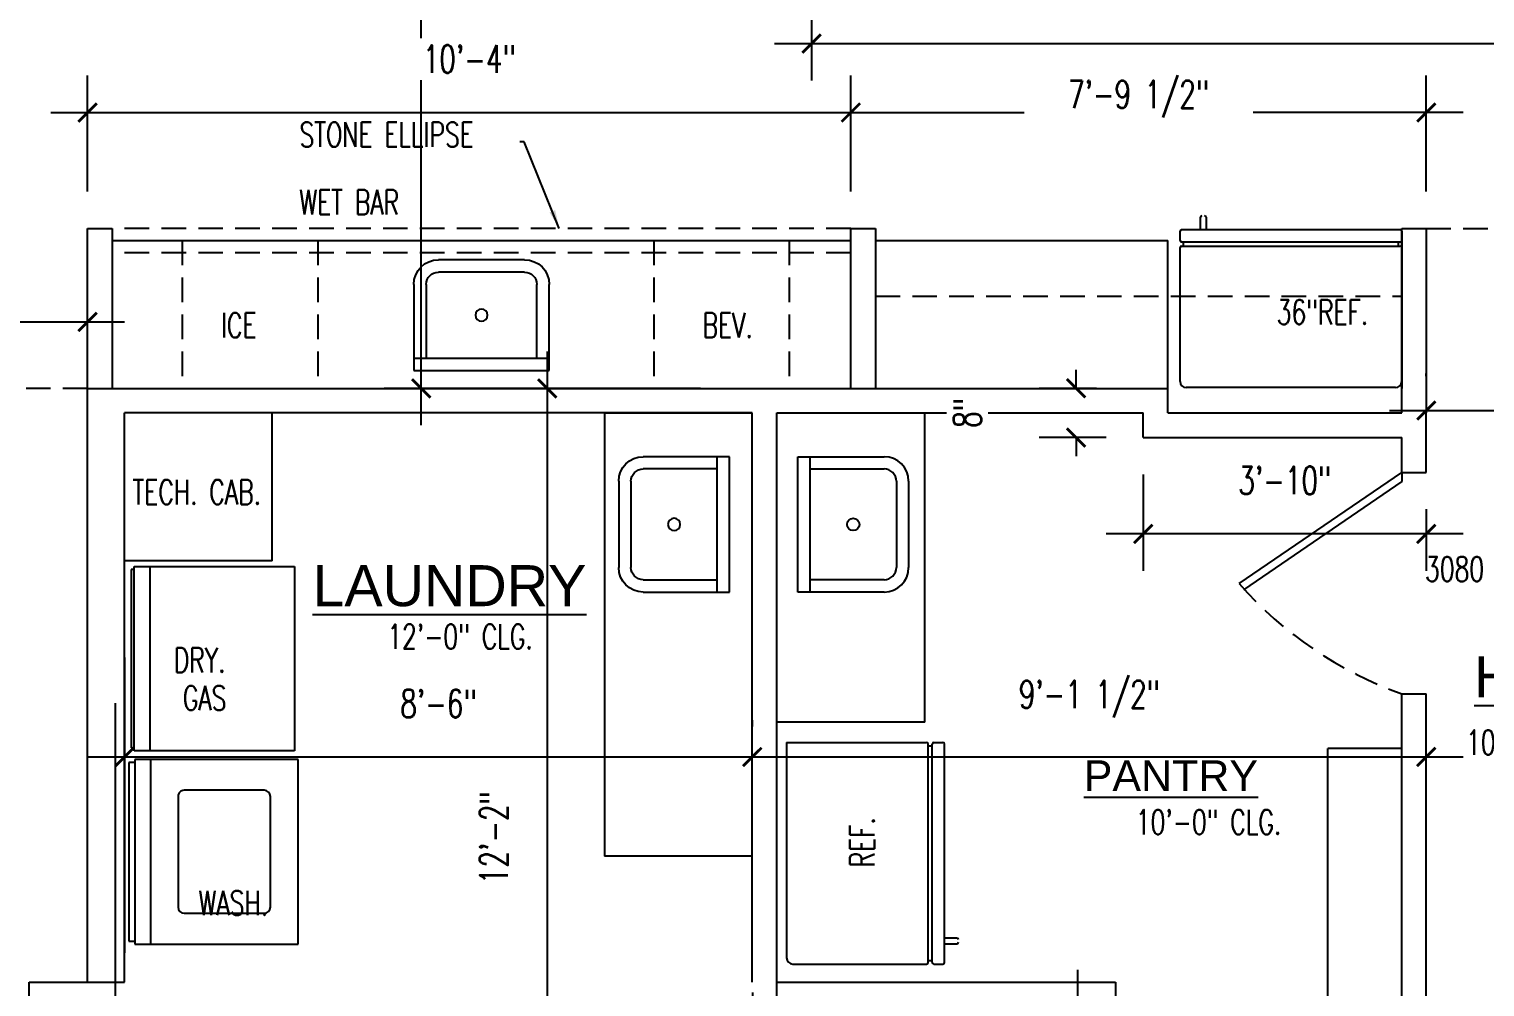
# Model space of a CAD drawing. Header units: inches. Extents: x -25328 to 8149, y -5530 to 4336.
# Drawn here: x -4223.4 to -3986.9, y 2030.6 to 2186.2 of the extents above; entities that cross this region are included whole.
import ezdxf

# ---------------------------------------------------------------- set-up
doc = ezdxf.new("R2010")
doc.units = ezdxf.units.IN
doc.header["$LTSCALE"] = 16
doc.header["$MEASUREMENT"] = 0
doc.linetypes.add('HIDDEN', pattern=[0.375, 0.25, -0.125])
doc.layers.get('0').update_dxf_attribs({"linetype": 'CONTINUOUS'})
doc.layers.get('DEFPOINTS').update_dxf_attribs({"linetype": 'CONTINUOUS'})
for name, color, linetype in [('B1_1', 6, 'CONTINUOUS'), ('CEILING', 8, 'CONTINUOUS'), ('COUNTER', 2, 'CONTINUOUS'), ('DIM', 5, 'CONTINUOUS'), ('DOORS', 1, 'CONTINUOUS'), ('FIXTURES', 2, 'CONTINUOUS'), ('SHELVES', 2, 'CONTINUOUS'), ('TEXT', 11, 'CONTINUOUS'), ('TEXT ROOM', 3, 'CONTINUOUS'), ('WALLS EXT', 6, 'CONTINUOUS'), ('WALLS INT', 6, 'CONTINUOUS')]:
    doc.layers.add(name, color=color, linetype=linetype)
doc.styles.add('PAYTAS RM', font='romans.shx', dxfattribs={"width": 0.7, "height": 4.5})
doc.styles.add('PAYTS NOTES', font='romans.shx', dxfattribs={"width": 0.7, "height": 4.5})
doc.styles.add('TEST', font='swissk.ttf', dxfattribs={"height": 4})
doc.dimstyles.new('DIM- PAYTAS', dxfattribs={"dimscale": 48, "dimtxt": 0.1, "dimasz": 0.0625, "dimexe": 0.125, "dimexo": 0.125, "dimgap": 0.125, "dimtad": 1, "dimdec": 1, "dimzin": 3, "dimdsep": 46, "dimlunit": 4, "dimtxsty": 'PAYTAS RM', "dimblk": 'ARCHTICK', "dimcen": 0.09, "dimdle": 0.125, "dimclrd": 5, "dimclre": 5, "dimclrt": 11, "dimadec": 0, "dimazin": 0, "dimtfac": 1, "dimtdec": 1, "dimtofl": 0, "dimtmove": 2, "dimatfit": 3, "dimfxl": 0, "dimfrac": 2, "dimtolj": 1, "dimtzin": 3, "dimarcsym": 0})

# ---------------------------------------------------------------- blocks, each defined once
blk = doc.blocks.new('A03213', base_point=(497, 579))
for p, q in [((497, 568), (497, 590)), ((497, 590), (511, 590)), ((499, 568), (499, 590)), ((499, 588), (511, 588)), ((513, 586), (513, 572)), ((515, 586), (515, 572)), ((511, 568), (497, 568)), ((511, 570), (499, 570))]:
    blk.add_line(p, q)
blk.add_circle((506, 579), 1)
for centre, radius, start, end in [((511, 586), 4, 0, 90), ((511, 586), 2, 0, 90), ((511, 572), 4, 270, 0), ((511, 572), 2, 270, 0)]:
    blk.add_arc(centre, radius, start, end)
blk = doc.blocks.new('062')
at = {"color": 7, "rotation": 270}
blk.add_blockref('A03213', (0, 0), dxfattribs=at)
blk = doc.blocks.new('_ArchTick')
at = {"color": 0, "linetype": 'ByBlock', "const_width": 0.15}
blk.add_lwpolyline([(-0.5, -0.5), (0.5, 0.5)], dxfattribs=at)
blk = doc.blocks.new('*D346')
at = {"layer": 'DEFPOINTS', "color": 0, "transparency": 16777216}
for p in [(-4213.89, 2138.61), (-4306.89, 2134.37), (-4213.89, 2127.81)]:
    blk.add_point(p, dxfattribs=at)
at = {"layer": 'WALLS INT', "color": 5, "lineweight": -2, "transparency": 16777216}
for p, q in [((-4306.89, 2140.37), (-4306.89, 2144.61)), ((-4213.89, 2133.81), (-4213.89, 2144.61)), ((-4312.89, 2138.61), (-4207.89, 2138.61))]:
    blk.add_line(p, q, dxfattribs=at)
at = {"layer": 'WALLS INT', "color": 5, "lineweight": -2, "transparency": 16777216, "xscale": 3, "yscale": 3, "zscale": 3, "rotation": 180}
blk.add_blockref('_ArchTick', (-4306.89, 2138.61), dxfattribs=at)
at = {"layer": 'WALLS INT', "color": 5, "lineweight": -2, "transparency": 16777216, "xscale": 3, "yscale": 3, "zscale": 3}
blk.add_blockref('_ArchTick', (-4213.89, 2138.61), dxfattribs=at)
at = {"layer": 'WALLS INT', "color": 11, "transparency": 16777216, "insert": (-4260.39, 2147.29), "char_height": 4.5, "attachment_point": 5, "style": 'PAYTAS RM', "bg_fill": 3, "box_fill_scale": 1.25, "bg_fill_color": 256, "bg_fill_true_color": 13158600, "bg_fill_transparency": 0}
blk.add_mtext('\\A1;7\'-9"', dxfattribs=at)
blk = doc.blocks.new('*D352')
at = {"layer": 'DEFPOINTS', "color": 0, "transparency": 16777216}
for p in [(-3956.39, 2222.09), (-4096.27, 2219.24), (-3956.39, 2183.84)]:
    blk.add_point(p, dxfattribs=at)
at = {"layer": 'WALLS INT', "color": 5, "lineweight": -2, "transparency": 16777216}
for p, q in [((-3956.39, 2216.09), (-3956.39, 2177.84)), ((-4096.27, 2213.24), (-4096.27, 2177.84)), ((-4102.27, 2183.84), (-3950.39, 2183.84))]:
    blk.add_line(p, q, dxfattribs=at)
at = {"layer": 'WALLS INT', "color": 5, "lineweight": -2, "transparency": 16777216, "xscale": 3, "yscale": 3, "zscale": 3, "rotation": 180}
blk.add_blockref('_ArchTick', (-4096.27, 2183.84), dxfattribs=at)
at = {"layer": 'WALLS INT', "color": 5, "lineweight": -2, "transparency": 16777216, "xscale": 3, "yscale": 3, "zscale": 3}
blk.add_blockref('_ArchTick', (-3956.39, 2183.84), dxfattribs=at)
at = {"layer": 'WALLS INT', "color": 11, "transparency": 16777216, "insert": (-4026.33, 2192.51), "char_height": 4.5, "attachment_point": 5, "style": 'PAYTAS RM', "bg_fill": 3, "box_fill_scale": 1.25, "bg_fill_color": 256, "bg_fill_true_color": 13158600, "bg_fill_transparency": 0}
blk.add_mtext('\\A1;11\'-8"', dxfattribs=at)
blk = doc.blocks.new('*D353')
at = {"layer": 'DEFPOINTS', "color": 0, "transparency": 16777216}
for p in [(-4159.69, 2401.81), (-4141.39, 2401.81), (-4108.32, 2127.81)]:
    blk.add_point(p, dxfattribs=at)
at = {"layer": 'WALLS INT', "color": 5, "lineweight": -2, "transparency": 16777216}
for p, q in [((-4159.69, 2121.81), (-4159.69, 2407.81)), ((-4147.39, 2401.81), (-4165.69, 2401.81)), ((-4114.32, 2127.81), (-4165.69, 2127.81))]:
    blk.add_line(p, q, dxfattribs=at)
at = {"layer": 'WALLS INT', "color": 5, "lineweight": -2, "transparency": 16777216, "xscale": 3, "yscale": 3, "zscale": 3}
for p, rotation in [((-4159.69, 2401.81), 90), ((-4159.69, 2127.81), 270)]:
    blk.add_blockref('_ArchTick', p, dxfattribs=dict(at, rotation=rotation))
at = {"layer": 'WALLS INT', "color": 11, "transparency": 16777216, "insert": (-4168.37, 2264.81), "char_height": 4.5, "attachment_point": 5, "rotation": 90, "style": 'PAYTAS RM', "bg_fill": 3, "box_fill_scale": 1.25, "bg_fill_color": 256, "bg_fill_true_color": 13158600, "bg_fill_transparency": 0}
blk.add_mtext('\\A1;22\'-10"', dxfattribs=at)
blk = doc.blocks.new('*D354')
at = {"layer": 'DEFPOINTS', "color": 0, "transparency": 16777216}
for p in [(-3956.39, 2124.21), (-3996.39, 2123.81), (-3956.39, 2123.81)]:
    blk.add_point(p, dxfattribs=at)
at = {"layer": 'WALLS INT', "color": 5, "lineweight": -2, "transparency": 16777216}
for p, q in [((-3996.39, 2129.81), (-3996.39, 2130.21)), ((-3956.39, 2129.81), (-3956.39, 2130.21)), ((-4002.39, 2124.21), (-3950.39, 2124.21))]:
    blk.add_line(p, q, dxfattribs=at)
at = {"layer": 'WALLS INT', "color": 5, "lineweight": -2, "transparency": 16777216, "xscale": 3, "yscale": 3, "zscale": 3, "rotation": 180}
blk.add_blockref('_ArchTick', (-3996.39, 2124.21), dxfattribs=at)
at = {"layer": 'WALLS INT', "color": 5, "lineweight": -2, "transparency": 16777216, "xscale": 3, "yscale": 3, "zscale": 3}
blk.add_blockref('_ArchTick', (-3956.39, 2124.21), dxfattribs=at)
at = {"layer": 'WALLS INT', "color": 11, "transparency": 16777216, "insert": (-3976.39, 2132.89), "char_height": 4.5, "attachment_point": 5, "style": 'PAYTAS RM', "bg_fill": 3, "box_fill_scale": 1.25, "bg_fill_color": 256, "bg_fill_true_color": 13158600, "bg_fill_transparency": 0}
blk.add_mtext('\\A1;3\'-4"', dxfattribs=at)
blk = doc.blocks.new('*D355')
at = {"layer": 'DEFPOINTS', "color": 0, "transparency": 16777216}
for p in [(-4105.89, 2035.67), (-4207.89, 2032.96), (-4105.89, 2016.81)]:
    blk.add_point(p, dxfattribs=at)
at = {"layer": 'WALLS INT', "color": 5, "lineweight": -2, "transparency": 16777216}
for p, q in [((-4105.89, 2029.67), (-4105.89, 2010.81)), ((-4207.89, 2026.96), (-4207.89, 2010.81)), ((-4213.89, 2016.81), (-4099.89, 2016.81))]:
    blk.add_line(p, q, dxfattribs=at)
at = {"layer": 'WALLS INT', "color": 5, "lineweight": -2, "transparency": 16777216, "xscale": 3, "yscale": 3, "zscale": 3, "rotation": 180}
blk.add_blockref('_ArchTick', (-4207.89, 2016.81), dxfattribs=at)
at = {"layer": 'WALLS INT', "color": 5, "lineweight": -2, "transparency": 16777216, "xscale": 3, "yscale": 3, "zscale": 3}
blk.add_blockref('_ArchTick', (-4105.89, 2016.81), dxfattribs=at)
at = {"layer": 'WALLS INT', "color": 11, "transparency": 16777216, "insert": (-4156.89, 2025.49), "char_height": 4.5, "attachment_point": 5, "style": 'PAYTAS RM', "bg_fill": 3, "box_fill_scale": 1.25, "bg_fill_color": 256, "bg_fill_true_color": 13158600, "bg_fill_transparency": 0}
blk.add_mtext('\\A1;8\'-6"', dxfattribs=at)
blk = doc.blocks.new('*D1097')
at = {"layer": 'DEFPOINTS', "color": 0, "transparency": 16777216}
for p in [(-4138.43, 2127.81), (-4139.21, 1981.81), (-4136.22, 1981.81)]:
    blk.add_point(p, dxfattribs=at)
at = {"layer": 'DIM', "color": 5, "lineweight": -2, "transparency": 16777216}
for p, q in [((-4139.21, 2133.81), (-4139.21, 1975.81)), ((-4144.43, 2127.81), (-4145.21, 2127.81)), ((-4142.22, 1981.81), (-4145.21, 1981.81))]:
    blk.add_line(p, q, dxfattribs=at)
at = {"layer": 'DIM', "color": 5, "lineweight": -2, "transparency": 16777216, "xscale": 3, "yscale": 3, "zscale": 3}
for p, rotation in [((-4139.21, 2127.81), 90), ((-4139.21, 1981.81), 270)]:
    blk.add_blockref('_ArchTick', p, dxfattribs=dict(at, rotation=rotation))
at = {"layer": 'DIM', "color": 11, "transparency": 16777216, "insert": (-4147.89, 2054.81), "char_height": 4.5, "attachment_point": 5, "rotation": 90, "style": 'PAYTAS RM', "bg_fill": 3, "box_fill_scale": 1.25, "bg_fill_color": 256, "bg_fill_true_color": 13158600, "bg_fill_transparency": 0}
blk.add_mtext('\\A1;12\'-2"', dxfattribs=at)
blk = doc.blocks.new('*D1098')
at = {"layer": 'DEFPOINTS', "color": 0, "transparency": 16777216}
for p in [(-4105.89, 2067.92), (-4207.89, 2066.84), (-4105.89, 2066.84)]:
    blk.add_point(p, dxfattribs=at)
at = {"layer": 'DIM', "color": 5, "lineweight": -2, "transparency": 16777216}
for p, q in [((-4207.89, 2072.84), (-4207.89, 2073.92)), ((-4105.89, 2072.84), (-4105.89, 2073.92)), ((-4213.89, 2067.92), (-4099.89, 2067.92))]:
    blk.add_line(p, q, dxfattribs=at)
at = {"layer": 'DIM', "color": 5, "lineweight": -2, "transparency": 16777216, "xscale": 3, "yscale": 3, "zscale": 3, "rotation": 180}
blk.add_blockref('_ArchTick', (-4207.89, 2067.92), dxfattribs=at)
at = {"layer": 'DIM', "color": 5, "lineweight": -2, "transparency": 16777216, "xscale": 3, "yscale": 3, "zscale": 3}
blk.add_blockref('_ArchTick', (-4105.89, 2067.92), dxfattribs=at)
at = {"layer": 'DIM', "color": 11, "transparency": 16777216, "insert": (-4156.89, 2076.6), "char_height": 4.5, "attachment_point": 5, "style": 'PAYTAS RM', "bg_fill": 3, "box_fill_scale": 1.25, "bg_fill_color": 256, "bg_fill_true_color": 13158600, "bg_fill_transparency": 0}
blk.add_mtext('\\A1;8\'-6"', dxfattribs=at)
blk = doc.blocks.new('*D1099')
at = {"layer": 'DEFPOINTS', "color": 0, "transparency": 16777216}
for p in [(-3996.39, 2067.92), (-4105.89, 2066.84), (-3996.39, 2063.13)]:
    blk.add_point(p, dxfattribs=at)
at = {"layer": 'DIM', "color": 5, "lineweight": -2, "transparency": 16777216}
for p, q in [((-4105.89, 2072.84), (-4105.89, 2073.92)), ((-3996.39, 2069.13), (-3996.39, 2073.92)), ((-4111.89, 2067.92), (-3990.39, 2067.92))]:
    blk.add_line(p, q, dxfattribs=at)
at = {"layer": 'DIM', "color": 5, "lineweight": -2, "transparency": 16777216, "xscale": 3, "yscale": 3, "zscale": 3, "rotation": 180}
blk.add_blockref('_ArchTick', (-4105.89, 2067.92), dxfattribs=at)
at = {"layer": 'DIM', "color": 5, "lineweight": -2, "transparency": 16777216, "xscale": 3, "yscale": 3, "zscale": 3}
blk.add_blockref('_ArchTick', (-3996.39, 2067.92), dxfattribs=at)
at = {"layer": 'DIM', "color": 11, "transparency": 16777216, "insert": (-4051.14, 2077.35), "char_height": 4.5, "attachment_point": 5, "style": 'PAYTAS RM', "bg_fill": 3, "box_fill_scale": 1.25, "bg_fill_color": 256, "bg_fill_true_color": 13158600, "bg_fill_transparency": 0}
blk.add_mtext('\\A1;9\'-1 1/2"', dxfattribs=at)
blk = doc.blocks.new('*D1136')
at = {"layer": 'DEFPOINTS', "color": 0, "transparency": 16777216}
for p in [(-4056.8, 2027.31), (-4053.02, 2027.31), (-4050.89, 1979.31)]:
    blk.add_point(p, dxfattribs=at)
at = {"layer": 'DIM', "color": 5, "lineweight": -2, "transparency": 16777216}
for p, q in [((-4053.02, 1973.31), (-4053.02, 2033.31)), ((-4050.8, 2027.31), (-4047.02, 2027.31)), ((-4056.89, 1979.31), (-4059.02, 1979.31))]:
    blk.add_line(p, q, dxfattribs=at)
at = {"layer": 'DIM', "color": 5, "lineweight": -2, "transparency": 16777216, "xscale": 3, "yscale": 3, "zscale": 3}
for p, rotation in [((-4053.02, 2027.31), 90), ((-4053.02, 1979.31), 270)]:
    blk.add_blockref('_ArchTick', p, dxfattribs=dict(at, rotation=rotation))
at = {"layer": 'DIM', "color": 11, "transparency": 16777216, "insert": (-4061.69, 2003.31), "char_height": 4.5, "attachment_point": 5, "rotation": 90, "style": 'PAYTAS RM', "bg_fill": 3, "box_fill_scale": 1.25, "bg_fill_color": 256, "bg_fill_true_color": 13158600, "bg_fill_transparency": 0}
blk.add_mtext('\\A1;4\'-0"', dxfattribs=at)
blk = doc.blocks.new('*D1137')
at = {"layer": 'DEFPOINTS', "color": 0, "transparency": 16777216}
for p in [(-4042.39, 2119.81), (-3996.39, 2114.16), (-4042.39, 2104.16)]:
    blk.add_point(p, dxfattribs=at)
at = {"layer": 'DIM', "color": 5, "lineweight": -2, "transparency": 16777216}
for p, q in [((-4042.39, 2113.81), (-4042.39, 2098.16)), ((-3996.39, 2108.16), (-3996.39, 2098.16)), ((-3990.39, 2104.16), (-4048.39, 2104.16))]:
    blk.add_line(p, q, dxfattribs=at)
at = {"layer": 'DIM', "color": 5, "lineweight": -2, "transparency": 16777216, "xscale": 3, "yscale": 3, "zscale": 3, "rotation": 180}
blk.add_blockref('_ArchTick', (-4042.39, 2104.16), dxfattribs=at)
at = {"layer": 'DIM', "color": 5, "lineweight": -2, "transparency": 16777216, "xscale": 3, "yscale": 3, "zscale": 3}
blk.add_blockref('_ArchTick', (-3996.39, 2104.16), dxfattribs=at)
at = {"layer": 'DIM', "color": 11, "transparency": 16777216, "insert": (-4019.39, 2112.84), "char_height": 4.5, "attachment_point": 5, "style": 'PAYTAS RM', "bg_fill": 3, "box_fill_scale": 1.25, "bg_fill_color": 256, "bg_fill_true_color": 13158600, "bg_fill_transparency": 0}
blk.add_mtext('\\A1;3\'-10"', dxfattribs=at)
blk = doc.blocks.new('*D1138')
at = {"layer": 'DEFPOINTS', "color": 0, "transparency": 16777216}
for p in [(-4043.95, 2127.81), (-4053.29, 2119.81), (-4042.39, 2119.81)]:
    blk.add_point(p, dxfattribs=at)
at = {"layer": 'DIM', "color": 5, "lineweight": -2, "transparency": 16777216}
for p, q in [((-4053.29, 2127.81), (-4053.29, 2130.81)), ((-4049.95, 2127.81), (-4059.29, 2127.81)), ((-4048.39, 2119.81), (-4059.29, 2119.81)), ((-4053.29, 2119.81), (-4053.29, 2116.81))]:
    blk.add_line(p, q, dxfattribs=at)
at = {"layer": 'DIM', "color": 5, "lineweight": -2, "transparency": 16777216, "xscale": 3, "yscale": 3, "zscale": 3}
for p, rotation in [((-4053.29, 2127.81), 270), ((-4053.29, 2119.81), 90)]:
    blk.add_blockref('_ArchTick', p, dxfattribs=dict(at, rotation=rotation))
at = {"layer": 'DIM', "color": 11, "transparency": 16777216, "insert": (-4070.97, 2123.81), "char_height": 4.5, "attachment_point": 5, "rotation": 90, "style": 'PAYTAS RM', "bg_fill": 3, "box_fill_scale": 1.25, "bg_fill_color": 256, "bg_fill_true_color": 13158600, "bg_fill_transparency": 0}
blk.add_mtext('\\A1;8"', dxfattribs=at)
blk = doc.blocks.new('*D1143')
at = {"layer": 'DEFPOINTS', "color": 0, "transparency": 16777216}
for p in [(-4089.89, 2172.63), (-4213.89, 2153.81), (-4089.89, 2153.81)]:
    blk.add_point(p, dxfattribs=at)
at = {"layer": 'DIM', "color": 5, "lineweight": -2, "transparency": 16777216}
for p, q in [((-4213.89, 2159.81), (-4213.89, 2178.63)), ((-4089.89, 2159.81), (-4089.89, 2178.63)), ((-4219.89, 2172.63), (-4083.89, 2172.63))]:
    blk.add_line(p, q, dxfattribs=at)
at = {"layer": 'DIM', "color": 5, "lineweight": -2, "transparency": 16777216, "xscale": 3, "yscale": 3, "zscale": 3, "rotation": 180}
blk.add_blockref('_ArchTick', (-4213.89, 2172.63), dxfattribs=at)
at = {"layer": 'DIM', "color": 5, "lineweight": -2, "transparency": 16777216, "xscale": 3, "yscale": 3, "zscale": 3}
blk.add_blockref('_ArchTick', (-4089.89, 2172.63), dxfattribs=at)
at = {"layer": 'DIM', "color": 11, "transparency": 16777216, "insert": (-4151.89, 2181.31), "char_height": 4.5, "attachment_point": 5, "style": 'PAYTAS RM', "bg_fill": 3, "box_fill_scale": 1.25, "bg_fill_color": 256, "bg_fill_true_color": 13158600, "bg_fill_transparency": 0}
blk.add_mtext('\\A1;10\'-4"', dxfattribs=at)
blk = doc.blocks.new('*D1144')
at = {"layer": 'DEFPOINTS', "color": 0, "transparency": 16777216}
for p in [(-3996.39, 2172.63), (-4089.89, 2153.81), (-3996.39, 2153.81)]:
    blk.add_point(p, dxfattribs=at)
at = {"layer": 'DIM', "color": 5, "lineweight": -2, "transparency": 16777216}
for p, q in [((-4089.89, 2159.81), (-4089.89, 2178.63)), ((-3996.39, 2159.81), (-3996.39, 2178.63)), ((-4095.89, 2172.63), (-4061.74, 2172.63)), ((-3990.39, 2172.63), (-4024.54, 2172.63))]:
    blk.add_line(p, q, dxfattribs=at)
at = {"layer": 'DIM', "color": 5, "lineweight": -2, "transparency": 16777216, "xscale": 3, "yscale": 3, "zscale": 3, "rotation": 180}
blk.add_blockref('_ArchTick', (-4089.89, 2172.63), dxfattribs=at)
at = {"layer": 'DIM', "color": 5, "lineweight": -2, "transparency": 16777216, "xscale": 3, "yscale": 3, "zscale": 3}
blk.add_blockref('_ArchTick', (-3996.39, 2172.63), dxfattribs=at)
at = {"layer": 'DIM', "color": 11, "transparency": 16777216, "insert": (-4043.14, 2174.84), "char_height": 4.5, "attachment_point": 5, "style": 'PAYTAS RM', "bg_fill": 3, "box_fill_scale": 1.25, "bg_fill_color": 256, "bg_fill_true_color": 13158600, "bg_fill_transparency": 0}
blk.add_mtext('\\A1;7\'-9 1/2"', dxfattribs=at)

msp = doc.modelspace()

# ---------------------------------------------------------------- linework, layer by layer
at = {"layer": 'B1_1'}
for p, q in [((-4038.39364874, 2123.80728168), (-4038.39364874, 2127.80728168)), ((-4101.89364874, 2023.30728168), (-4101.89364874, 2123.80728168)), ((-4042.39364874, 2119.80728168), (-4042.39364874, 2123.80728168)), ((-3996.39364874, 2114.1589843), (-3996.39364874, 2123.80728168)), ((-4000.39364874, 2114.1589843), (-4000.39364874, 2119.80728168)), ((-4000.39364874, 1983.30728168), (-4000.39364874, 2078.1589843)), ((-3996.39364874, 1983.30728168), (-3996.39364874, 2078.1589843)), ((-4046.89364874, 2031.30728168), (-4046.89364874, 1983.30728168))]:
    msp.add_line(p, q, dxfattribs=at)
at = {"layer": 'CEILING', "linetype": 'HIDDEN'}
for p, q in [((-3996.39364874, 2153.80728168), (-3956.39364874, 2153.80728168)), ((-4213.89364874, 2127.80728168), (-4306.89364874, 2127.80728168))]:
    msp.add_line(p, q, dxfattribs=at)
at = {"layer": 'COUNTER', "linetype": 'Continuous'}
for p, q in [((-4033.0937936, 2153.59542081), (-4033.0937936, 2155.61968775)), ((-4032.17881452, 2155.61968775), (-4032.17881452, 2153.59542081)), ((-4036.39364874, 2151.84542081), (-4036.39364874, 2153.34542081)), ((-4036.14364874, 2153.59542081), (-4000.64364874, 2153.59542081)), ((-4000.39364874, 2153.34542081), (-4000.39364874, 2151.84542081)), ((-4209.89364874, 2151.80728168), (-4089.89364874, 2151.80728168)), ((-4085.89364874, 2151.80728168), (-4038.39364874, 2151.80728168)), ((-4038.39364874, 2127.80728168), (-4038.39364874, 2151.80728168)), ((-4036.39364874, 2128.93228168), (-4036.39364874, 2150.68228168)), ((-4036.14364874, 2151.59542081), (-4000.64364874, 2151.59542081)), ((-4036.14364874, 2150.93228168), (-4000.64364874, 2150.93228168)), ((-4035.82831281, 2150.93228168), (-4035.82831281, 2151.59542081)), ((-4000.92583837, 2150.93228168), (-4000.92583837, 2151.59542081)), ((-4000.39364874, 2151.80728168), (-4000.39364874, 2127.80728168)), ((-4000.39364874, 2150.68228168), (-4000.39364874, 2128.93228168)), ((-4001.39364874, 2127.93228168), (-4035.39364874, 2127.93228168)), ((-4100.32995683, 2070.2713402), (-4100.32995683, 2035.2713402)), ((-4100.32995683, 2070.2713402), (-4077.57995683, 2070.2713402)), ((-4077.32995683, 2034.5213402), (-4077.32995683, 2070.0213402)), ((-4077.32995683, 2069.70600427), (-4076.66681769, 2069.70600427)), ((-4076.66681769, 2034.5213402), (-4076.66681769, 2070.0213402)), ((-4076.41681769, 2070.2713402), (-4074.91681769, 2070.2713402)), ((-4074.66681769, 2034.5213402), (-4074.66681769, 2070.0213402)), ((-4072.64255076, 2038.48617443), (-4074.66681769, 2038.48617443)), ((-4074.66681769, 2037.57119534), (-4072.64255076, 2037.57119534)), ((-4099.32995683, 2034.2713402), (-4077.57995683, 2034.2713402)), ((-4077.32995683, 2034.83667613), (-4076.66681769, 2034.83667613)), ((-4076.41681769, 2034.2713402), (-4074.91681769, 2034.2713402))]:
    msp.add_line(p, q, dxfattribs=at)
at = {"layer": 'COUNTER', "linetype": 'HIDDEN'}
msp.add_line((-4085.89364874, 2142.80728168), (-4000.39364874, 2142.80728168), dxfattribs=at)
at = {"layer": 'COUNTER'}
for p, q in [((-4129.89364874, 2123.80728168), (-4129.89364874, 2051.80728168)), ((-4077.89364874, 2073.55728168), (-4077.89364874, 2123.80728168)), ((-4206.29909665, 2098.38513157), (-4206.79909665, 2098.38513157)), ((-4206.79909665, 2098.38513157), (-4206.79909665, 2069.38513157)), ((-4206.29909665, 2098.88513157), (-4180.29909665, 2098.88513157)), ((-4206.29909665, 2068.88513157), (-4206.29909665, 2098.88513157)), ((-4203.79909665, 2098.88513157), (-4203.79909665, 2068.88513157)), ((-4180.29909665, 2098.88513157), (-4180.29909665, 2068.88513157)), ((-4206.79909665, 2069.38513157), (-4206.29909665, 2069.38513157)), ((-4180.29909665, 2068.88513157), (-4206.29909665, 2068.88513157)), ((-4206.19892285, 2067.50863449), (-4206.19892285, 2037.50863449)), ((-4179.69892285, 2067.50863449), (-4206.19892285, 2067.50863449)), ((-4203.69892285, 2067.50863449), (-4203.69892285, 2037.50863449)), ((-4179.69892285, 2037.50863449), (-4179.69892285, 2067.50863449)), ((-4012.39364874, 1995.30728168), (-4012.39364874, 2069.26542233)), ((-4000.39364874, 2069.26542233), (-4012.39364874, 2069.26542233)), ((-4206.19892285, 2067.00863449), (-4207.19892285, 2067.00863449)), ((-4207.19892285, 2067.00863449), (-4207.19892285, 2038.00863449)), ((-4185.19892285, 2062.50863449), (-4198.19892285, 2062.50863449)), ((-4199.19892285, 2061.50863449), (-4199.19892285, 2043.50863449)), ((-4184.19892285, 2043.50863449), (-4184.19892285, 2061.50863449)), ((-4105.89364874, 2051.80728168), (-4129.89364874, 2051.80728168)), ((-4198.19892285, 2042.50863449), (-4185.19892285, 2042.50863449)), ((-4207.19892285, 2038.00863449), (-4206.19892285, 2038.00863449)), ((-4206.19892285, 2037.50863449), (-4179.69892285, 2037.50863449))]:
    msp.add_line(p, q, dxfattribs=at)
at = {"layer": 'COUNTER', "linetype": 'Continuous'}
for centre, radius, start, end in [((-4032.8437936, 2155.61968775), 0.25, 90, 180), ((-4032.42881452, 2155.61968775), 0.25, 0, 90), ((-4036.14364874, 2153.34542081), 0.25, 90, 180), ((-4000.64364874, 2153.34542081), 0.25, 0, 90), ((-4036.14364874, 2151.84542081), 0.25, 180, 270), ((-4036.14364874, 2150.68228168), 0.25, 90, 180), ((-4000.64364874, 2151.84542081), 0.25, 270, 0), ((-4000.64364874, 2150.68228168), 0.25, 0, 90), ((-4035.39364874, 2128.93228168), 1, 180, 270), ((-4001.39364874, 2128.93228168), 1, 270, 0), ((-4077.57995683, 2070.0213402), 0.25, 0, 90), ((-4076.41681769, 2070.0213402), 0.25, 90, 180), ((-4074.91681769, 2070.0213402), 0.25, 0, 90), ((-4072.64255076, 2038.23617443), 0.25, 0, 90), ((-4072.64255076, 2037.82119534), 0.25, 270, 0), ((-4099.32995683, 2035.2713402), 1, 180, 270), ((-4077.57995683, 2034.5213402), 0.25, 270, 0), ((-4076.41681769, 2034.5213402), 0.25, 180, 270), ((-4074.91681769, 2034.5213402), 0.25, 270, 0)]:
    msp.add_arc(centre, radius, start, end, dxfattribs=at)
at = {"layer": 'COUNTER'}
for centre, start, end in [((-4198.19892285, 2061.50863449), 89.9999999996, 180.0000000055), ((-4185.19892285, 2061.50863449), 0, 89.9999999996), ((-4198.19892285, 2043.50863449), 180.0000000055, 269.9999999117), ((-4185.19892285, 2043.50863449), 270, 0)]:
    msp.add_arc(centre, 1, start, end, dxfattribs=at)
at = {"layer": 'DOORS'}
for p, q in [((-4026.81209947, 2096.09090622), (-4000.39364874, 2114.1589843)), ((-4000.39364874, 2112.6589843), (-4026.09218185, 2095.08327149)), ((-4000.39364874, 2114.1589843), (-4000.39364874, 2112.6589843))]:
    msp.add_line(p, q, dxfattribs=at)
at = {"layer": 'DOORS', "color": 8, "linetype": 'HIDDEN'}
msp.add_arc((-3978.67082593, 2138.58906593), 64.21585316, 221.4374245759, 250.2279930002, dxfattribs=at)
at = {"layer": 'SHELVES', "linetype": 'HIDDEN'}
for p, q in [((-4198.5101286, 2151.80728168), (-4198.5101286, 2127.80728168)), ((-4176.5101286, 2151.80728168), (-4176.5101286, 2127.80728168)), ((-4099.90859884, 2151.80728168), (-4099.90859884, 2127.80728168))]:
    msp.add_line(p, q, dxfattribs=at)
at = {"layer": 'WALLS EXT'}
for p, q in [((-3996.39364874, 2127.80728168), (-3996.39364874, 2123.80728168)), ((-4046.6713895, 2123.80728168), (-4046.6713895, 2123.80728168)), ((-4207.89364874, 2084.09396037), (-4207.89364874, 2036.09396037)), ((-4209.39364874, 2076.65109328), (-4209.39364874, 2028.65109328)), ((-4223.39364874, 2021.80728168), (-4223.39364874, 2031.30728168)), ((-4223.39364874, 2031.30728168), (-4207.89364874, 2031.30728168))]:
    msp.add_line(p, q, dxfattribs=at)
at = {"layer": 'WALLS INT'}
for p, q in [((-4213.89364874, 2153.80728168), (-4209.89364874, 2153.80728168)), ((-4089.89364874, 2127.80728168), (-4089.89364874, 2153.80728168)), ((-4089.89364874, 2153.80728168), (-4085.89364874, 2153.80728168)), ((-4085.89364874, 2153.80728168), (-4085.89364874, 2127.80728168)), ((-4000.39364874, 2153.80728168), (-3996.39364874, 2153.80728168)), ((-4213.89364874, 2127.80728168), (-4038.39364874, 2127.80728168)), ((-4213.89364874, 2031.30728168), (-4213.89364874, 2127.80728168)), ((-4207.89364874, 2031.30728168), (-4207.89364874, 2123.80728168)), ((-4105.89364874, 2123.80728168), (-4207.89364874, 2123.80728168)), ((-4183.89364874, 2099.80728168), (-4183.89364874, 2123.80728168)), ((-4105.89364874, 2031.30728168), (-4105.89364874, 2123.80728168)), ((-4101.89364874, 2123.80728168), (-4042.39364874, 2123.80728168)), ((-4038.39364874, 2123.80728168), (-4000.39364874, 2123.80728168)), ((-4042.39364874, 2119.80728168), (-4000.39364874, 2119.80728168)), ((-4000.39364874, 2114.1589843), (-3996.39364874, 2114.1589843)), ((-4183.89364874, 2099.80728168), (-4207.89364874, 2099.80728168)), ((-4000.39364874, 1983.30728168), (-4000.39364874, 2078.1589843)), ((-4000.39364874, 2078.1589843), (-3996.39364874, 2078.1589843)), ((-3996.39364874, 2027.80728168), (-3996.39364874, 2078.1589843))]:
    msp.add_line(p, q, dxfattribs=at)

# ---------------------------------------------------------------- block references
at = {"layer": 'FIXTURES', "xscale": -1, "rotation": 270}
msp.add_blockref('062', (-4109.60932474, 2105.70817632), dxfattribs=at)
at = {"layer": 'FIXTURES', "rotation": 90.00000000000001}
msp.add_blockref('062', (-4098.4948479, 2105.70817632), dxfattribs=at)

# ---------------------------------------------------------------- texts
at = {"layer": 'COUNTER', "style": 'PAYTS NOTES', "width": 0.7}
for s, p in [('DRY.', (-4199.88061743, 2081.66515265)), ('GAS', (-4198.41395076, 2075.49714072)), ('WASH.', (-4195.83719118, 2042.18484828))]:
    msp.add_text(s, height=4, dxfattribs=at).set_placement(p)
at = {"layer": 'TEXT', "style": 'PAYTS NOTES', "width": 0.7}
for s, p in [('ICE', (-4192.20687908, 2136.06184887)), ('TECH. CAB.', (-4206.58899282, 2108.95572657))]:
    msp.add_text(s, height=4, dxfattribs=at).set_placement(p)
at = {"layer": 'TEXT', "char_height": 4, "style": 'PAYTS NOTES'}
for s, insert, width, attachment_point in [('\\pt4.004,8.009,12;36"REF.', (-4020.70318741, 2138.19670363), 83.9529322576, 7), ('\\pt4.004,8.009,12;3080', (-3986.9997383, 2100.43905419), 116.8572981035, 3), ('\\pt4.004,8.009,12;12\'-0" CLG. ', (-4141.5698014, 2089.47702106), 116.8572981035, 3), ('\\pt4.004,8.009,12;10\'-0" CLG.', (-3989.93349148, 2072.28508674), 83.9529322576, 1), ('\\pt4.004,8.009,12;10\'-0" CLG. ', (-4019.95031822, 2059.33253506), 116.8572981035, 3)]:
    msp.add_mtext(s, dxfattribs=dict(at, insert=insert, width=width, attachment_point=attachment_point))
at = {"layer": 'TEXT', "insert": (-4090.06553488, 2049.96180154), "char_height": 4, "width": 83.9529322576, "attachment_point": 1, "rotation": 90, "style": 'PAYTS NOTES'}
msp.add_mtext('\\pt4.004,8.009,12;REF.', dxfattribs=at)
at = {"layer": 'TEXT ROOM', "style": 'TEST'}
msp.add_text('%%UPANTRY', height=5, dxfattribs=at).set_placement((-4052.05652389, 2062.36896426))
at = {"layer": 'TEXT ROOM', "char_height": 5, "width": 67.7245353783, "attachment_point": 8, "style": 'TEST'}
for s, insert in [('{\\fSansSerif|b0|i0|c2|p2;\\H1.333x;\\LLAUNDRY}', (-4155.1049415, 2092.32014916)), ('{\\fSansSerif|b0|i0|c2|p2;\\H1.333x;\\LHALL}', (-3976.99695845, 2077.59306367))]:
    msp.add_mtext(s, dxfattribs=dict(at, insert=insert))

# ---------------------------------------------------------------- dimensions: what is measured, and where the dimension line sits
at = {"layer": 'WALLS INT'}
dim = msp.add_linear_dim(base=(-3956.39364874, 2183.83642759), p1=(-4096.27086392, 2219.23919067), p2=(-3956.39364874, 2222.09483694), dimstyle='DIM- PAYTAS', override={"dimtfill": 1, "dimarcsym": 2}, dxfattribs=at)
dim.commit()
dim.dimension.update_dxf_attribs({"geometry": '*D352', "text_midpoint": (-4026.33225633, 2192.51499901)})

# ---------------------------------------------------------------- next in the draw order: dimensions: what is measured, and where the dimension line sits
at = {"layer": 'DIM'}
dim = msp.add_linear_dim(base=(-4042.39364874, 2104.16420711), p1=(-3996.39364874, 2114.1589843), p2=(-4042.39364874, 2119.80728168), dimstyle='DIM- PAYTAS', override={"dimtfill": 1, "dimarcsym": 2}, dxfattribs=at)
dim.commit()
dim.dimension.update_dxf_attribs({"geometry": '*D1137', "text_midpoint": (-4019.39364874, 2112.84277854)})
at = {"layer": 'WALLS INT'}
dim = msp.add_linear_dim(base=(-4159.68849254, 2401.80728168), p1=(-4108.31543571, 2127.80728168), p2=(-4141.39364874, 2401.80728168), angle=90, dimstyle='DIM- PAYTAS', override={"dimtfill": 1, "dimarcsym": 2}, dxfattribs=at)
dim.commit()
dim.dimension.update_dxf_attribs({"geometry": '*D353', "text_midpoint": (-4168.36706397, 2264.80728168)})
for base, p1, p2, picture, middle in [((-4213.89364874, 2138.61357447), (-4306.89364874, 2134.36671066), (-4213.89364874, 2127.80728168), '*D346', (-4260.39364874, 2147.2921459)), ((-3956.39364874, 2124.20723742), (-3996.39364874, 2123.80728168), (-3956.39364874, 2123.80728168), '*D354', (-3976.39364874, 2132.88580885)), ((-4105.89364874, 2016.81386994), (-4207.89364874, 2032.95855238), (-4105.89364874, 2035.66739953), '*D355', (-4156.89364874, 2025.49244137))]:
    dim = msp.add_linear_dim(base=base, p1=p1, p2=p2, dimstyle='DIM- PAYTAS', override={"dimtfill": 1, "dimarcsym": 2}, dxfattribs=at)
    dim.commit()
    dim.dimension.update_dxf_attribs({"geometry": picture, "text_midpoint": middle})

# ---------------------------------------------------------------- next in the draw order: linework, layer by layer
at = {"layer": 'B1_1'}
msp.add_line((-4101.89364874, 2031.30728168), (-4046.89364874, 2031.30728168), dxfattribs=at)
at = {"layer": 'CEILING', "linetype": 'HIDDEN'}
for p, q in [((-4089.89364874, 2153.80728168), (-4209.89364874, 2153.80728168)), ((-4089.89364874, 2149.80728168), (-4209.89364874, 2149.80728168))]:
    msp.add_line(p, q, dxfattribs=at)
at = {"layer": 'COUNTER'}
msp.add_line((-4129.89364874, 2123.80728168), (-4105.89364874, 2123.80728168), dxfattribs=at)
at = {"layer": 'SHELVES', "linetype": 'HIDDEN'}
msp.add_line((-4121.90859884, 2151.80728168), (-4121.90859884, 2127.80728168), dxfattribs=at)
at = {"layer": 'WALLS INT'}
for p, q in [((-4213.89364874, 2127.80728168), (-4213.89364874, 2153.80728168)), ((-4209.89364874, 2153.80728168), (-4209.89364874, 2127.80728168)), ((-4000.39364874, 2123.80728168), (-4000.39364874, 2153.80728168)), ((-3996.39364874, 2153.80728168), (-3996.39364874, 2127.80728168)), ((-4038.39364874, 2123.80728168), (-4000.39364874, 2123.80728168))]:
    msp.add_line(p, q, dxfattribs=at)

# ---------------------------------------------------------------- next in the draw order: block references
at = {"layer": 'FIXTURES', "xscale": -1, "rotation": 180}
msp.add_blockref('062', (-4149.89364874, 2130.69969703), dxfattribs=at)

# ---------------------------------------------------------------- next in the draw order: texts
at = {"layer": 'TEXT', "style": 'PAYTS NOTES', "width": 0.7}
for s, p in [('STONE ELLIPSE', (-4179.46648077, 2167.04099117)), ('BEV.', (-4113.97424321, 2136.06184887))]:
    msp.add_text(s, height=4, dxfattribs=at).set_placement(p)

# ---------------------------------------------------------------- next in the draw order: dimensions: what is measured, and where the dimension line sits
at = {"layer": 'DIM'}
dim = msp.add_linear_dim(base=(-4053.28840386, 2119.80728168), p1=(-4043.95242957, 2127.80728168), p2=(-4042.39364874, 2119.80728168), angle=90, dimstyle='DIM- PAYTAS', override={"dimtfill": 1, "dimarcsym": 2}, dxfattribs=at)
dim.commit()
dim.dimension.update_dxf_attribs({"geometry": '*D1138', "text_midpoint": (-4070.96697529, 2123.80728168)})

# ---------------------------------------------------------------- next in the draw order: leaders
msp.add_leader([(-4137.25779961, 2153.80728168), (-4142.97677327, 2167.85589205), (-4143.67332244, 2167.85589205)], dimstyle='DIM- PAYTAS', override={"dimgap": 0.125, "dimtad": 0, "dimtfill": 1, "dimarcsym": 2}, dxfattribs=at)

# ---------------------------------------------------------------- next in the draw order: dimensions: what is measured, and where the dimension line sits
dim = msp.add_linear_dim(base=(-4089.89364874, 2172.63317222), p1=(-4213.89364874, 2153.80728168), p2=(-4089.89364874, 2153.80728168), dimstyle='DIM- PAYTAS', override={"dimtfill": 1, "dimarcsym": 2}, dxfattribs=at)
dim.commit()
dim.dimension.update_dxf_attribs({"geometry": '*D1143', "text_midpoint": (-4151.89364874, 2181.31174365)})
for base, p1, p2, picture, middle in [((-4139.20983788, 1981.80728168), (-4138.43442085, 2127.80728168), (-4136.21987973, 1981.80728168), '*D1097', (-4147.88840931, 2054.80728168)), ((-4053.01521367, 2027.30728168), (-4050.89364874, 1979.30728168), (-4056.79837509, 2027.30728168), '*D1136', (-4061.6937851, 2003.30728168))]:
    dim = msp.add_linear_dim(base=base, p1=p1, p2=p2, angle=90, dimstyle='DIM- PAYTAS', override={"dimtfill": 1, "dimarcsym": 2}, dxfattribs=at)
    dim.commit()
    dim.dimension.update_dxf_attribs({"geometry": picture, "text_midpoint": middle})

# ---------------------------------------------------------------- next in the draw order: texts
at = {"layer": 'TEXT', "style": 'PAYTS NOTES', "width": 0.7}
msp.add_text('WET BAR', height=4, dxfattribs=at).set_placement((-4179.46648077, 2156.04099117))

# ---------------------------------------------------------------- next in the draw order: dimensions: what is measured, and where the dimension line sits
at = {"layer": 'DIM'}
dim = msp.add_linear_dim(base=(-3996.39364874, 2172.63317222), p1=(-4089.89364874, 2153.80728168), p2=(-3996.39364874, 2153.80728168), dimstyle='DIM- PAYTAS', override={"dimtfill": 1, "dimarcsym": 2}, dxfattribs=at)
dim.commit()
dim.dimension.update_dxf_attribs({"geometry": '*D1144', "text_midpoint": (-4043.14364874, 2174.83879201), "dimtype": 160})
dim = msp.add_linear_dim(base=(-4105.89364874, 2067.92442348), p1=(-4207.89364874, 2066.83790311), p2=(-4105.89364874, 2066.83790311), dimstyle='DIM- PAYTAS', override={"dimtfill": 1, "dimarcsym": 2}, dxfattribs=at)
dim.commit()
dim.dimension.update_dxf_attribs({"geometry": '*D1098', "text_midpoint": (-4156.89364874, 2076.60299491)})

# ---------------------------------------------------------------- next in the draw order: dimensions: what is measured, and where the dimension line sits
dim = msp.add_linear_dim(base=(-3996.39364874, 2067.92442348), p1=(-4105.89364874, 2066.83790311), p2=(-3996.39364874, 2063.12678108), dimstyle='DIM- PAYTAS', override={"dimtfill": 1, "dimarcsym": 2}, dxfattribs=at)
dim.commit()
dim.dimension.update_dxf_attribs({"geometry": '*D1099', "text_midpoint": (-4051.14364874, 2077.35299491)})

# ---------------------------------------------------------------- next in the draw order: linework, layer by layer
at = {"layer": 'COUNTER'}
msp.add_line((-4077.89364874, 2073.55728168), (-4101.89364874, 2073.55728168), dxfattribs=at)

doc.saveas('drawing.dxf')
